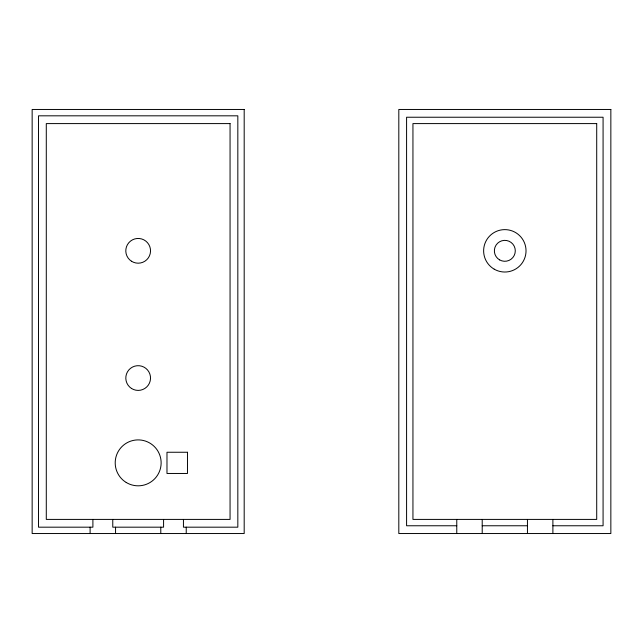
<?xml version="1.0" encoding="UTF-8"?>
<svg xmlns="http://www.w3.org/2000/svg" width="643" height="643" viewBox="0 0 643 643"><rect width="100%" height="100%" fill="white"/><g stroke="black" fill="none" stroke-linecap="round" stroke-linejoin="round"><path stroke-width="0.96" d="M456.771 525.765L406.585 525.765L406.585 117.235L603.078 117.235L603.078 525.765L552.892 525.765M482.21 525.765L527.445 525.765M552.892 519.407L552.892 533.537M527.445 519.407L527.445 533.537M482.21 519.407L482.21 533.537M456.771 519.407L456.771 533.537M186.229 527.18L186.229 533.537M183.44 519.407L183.44 527.18L237.83 527.18L237.83 115.82L38.508 115.82L38.508 527.18L92.897 527.18L92.897 519.407M163.579 519.407L163.579 527.18L112.766 527.18L112.766 519.407M160.79 527.18L160.79 533.537M115.555 527.18L115.555 533.537M90.108 527.18L90.108 533.537M244.187 109.463L32.15 109.463L32.15 533.537L244.187 533.537L244.187 109.463M610.85 109.463L398.813 109.463L398.813 533.537L610.85 533.537L610.85 109.463M230.057 123.593L46.288 123.593L46.288 519.407L230.057 519.407L230.057 123.593M596.712 123.593L412.943 123.593L412.943 519.407L596.712 519.407L596.712 123.593M187.475 452.254L166.979 452.254L166.979 473.465L187.475 473.465L187.475 452.254M126.213 482.467A22.971 22.971 0 0 0 161.128 463.41A22.971 22.971 0 0 0 127.169 442.697A22.971 22.971 0 0 0 126.213 482.467M131.485 388.444A12.362 12.362 0 0 0 150.518 378.631A12.362 12.362 0 0 0 132.506 367.057A12.362 12.362 0 0 0 131.485 388.444M131.493 261.235A12.37 12.37 0 0 0 150.526 251.397A12.37 12.37 0 0 0 132.49 239.831A12.37 12.37 0 0 0 131.493 261.235M494.226 269.184A21.203 21.203 0 0 0 526.03 250.818A21.203 21.203 0 0 0 494.226 232.461A21.203 21.203 0 0 0 494.226 269.184M499.595 259.885A10.465 10.465 0 0 0 515.292 250.818A10.465 10.465 0 0 0 499.595 241.76A10.465 10.465 0 0 0 499.595 259.885"/></g></svg>
